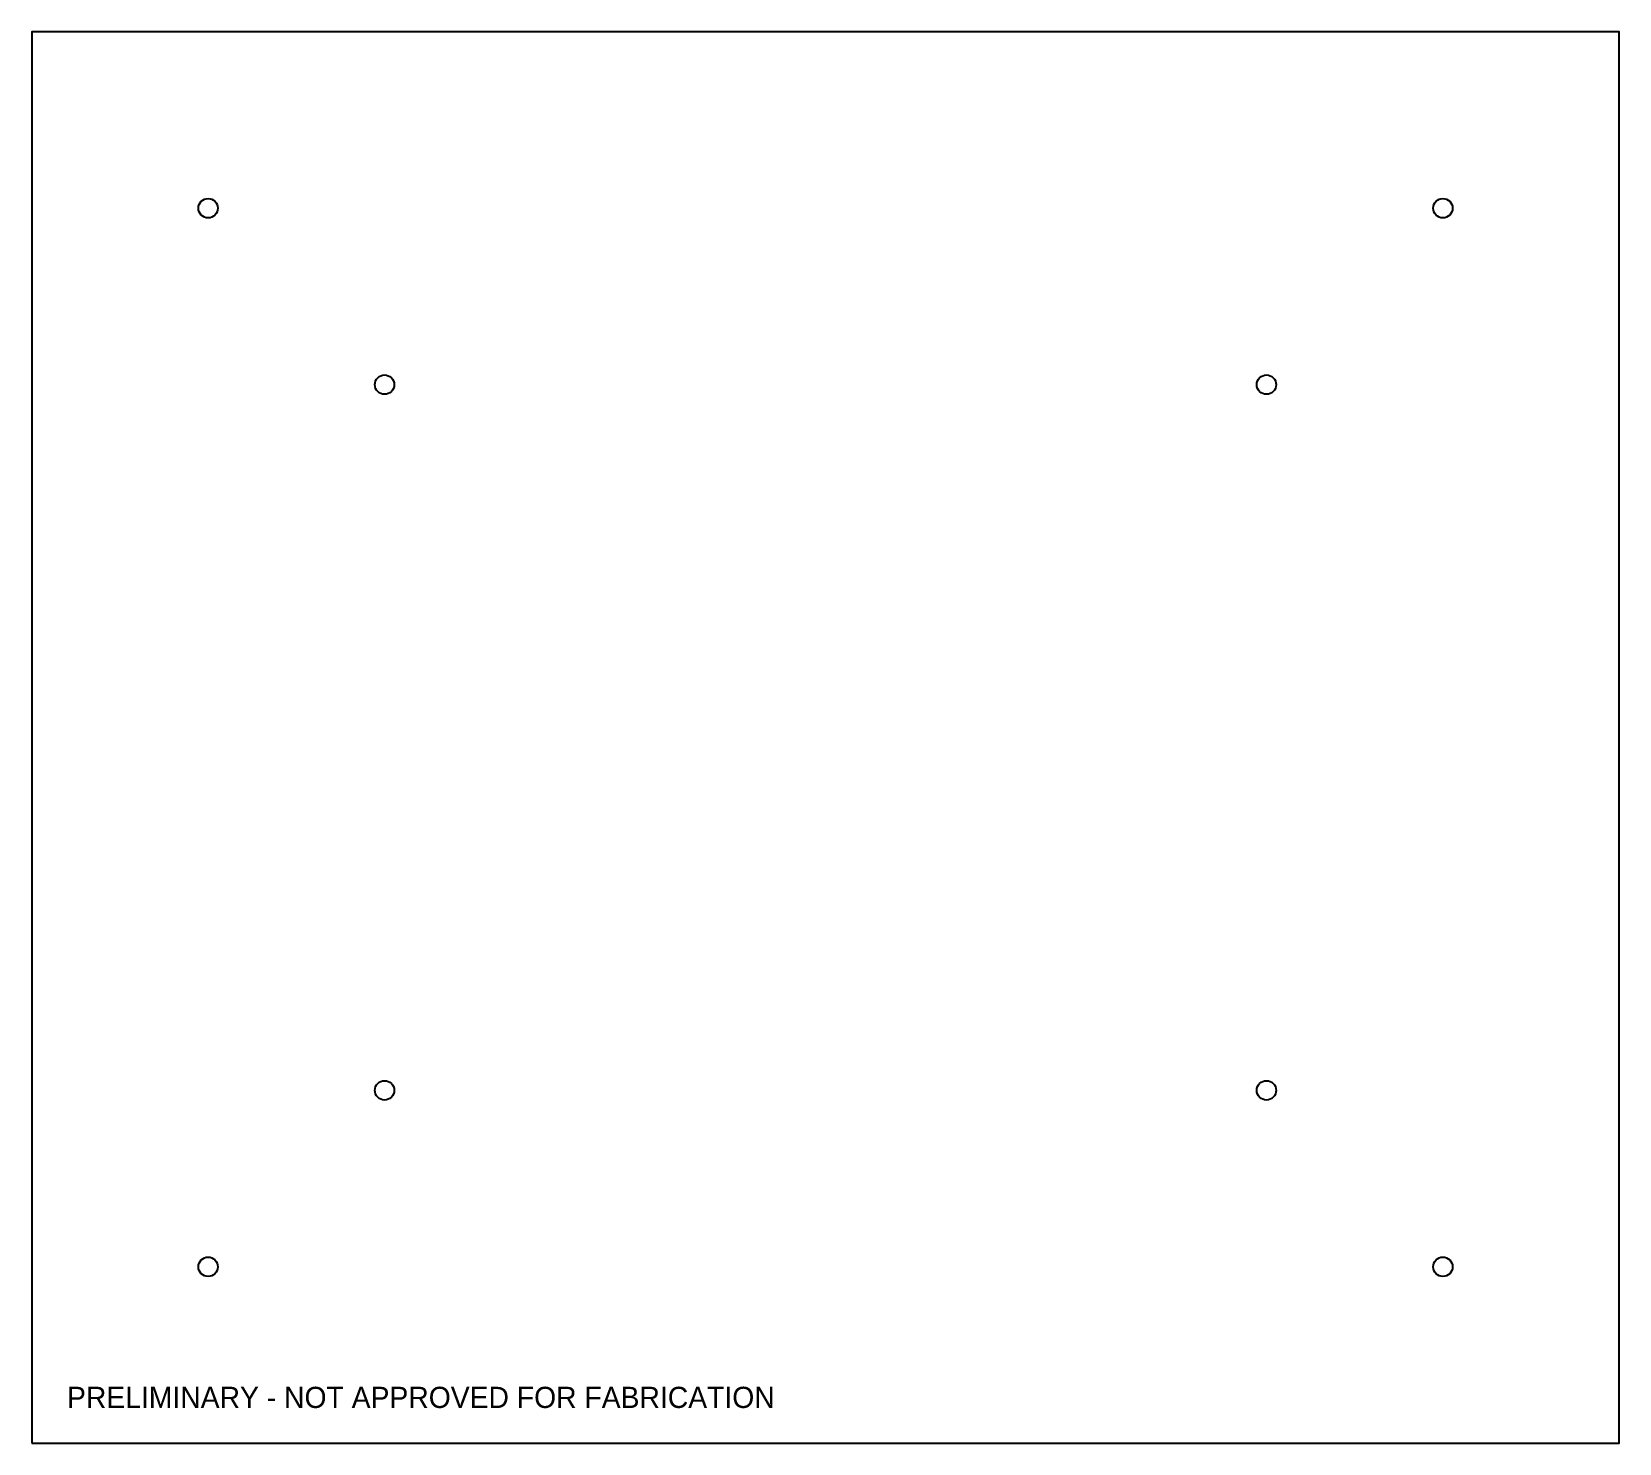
# Model space of a CAD drawing. Header units: millimetres. Extents: x -450 to 450, y -400 to 400.
import ezdxf

# ---------------------------------------------------------------- set-up
doc = ezdxf.new("R2010")
doc.units = ezdxf.units.MM

msp = doc.modelspace()

# ---------------------------------------------------------------- linework, layer by layer
at = {"layer": 'CUT_HOLES'}
for centre in [(-350, 300), (350, 300), (-250, 200), (250, 200), (-250, -200), (250, -200), (-350, -300), (350, -300)]:
    msp.add_circle(centre, 5.5, dxfattribs=at)
at = {"layer": 'CUT_OUTER'}
msp.add_lwpolyline([(-450, -400), (450, -400), (450, 400), (-450, 400)], close=True, dxfattribs=at)

# ---------------------------------------------------------------- texts
at = {"layer": 'NOTES'}
msp.add_text('PRELIMINARY - NOT APPROVED FOR FABRICATION', height=12, dxfattribs=at).set_placement((-430, -380))

doc.saveas('drawing.dxf')
